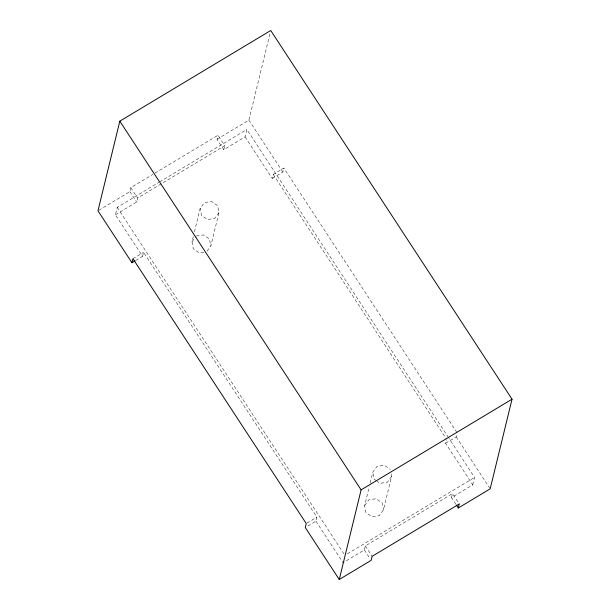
<?xml version="1.0" encoding="UTF-8"?>
<svg xmlns="http://www.w3.org/2000/svg" width="610" height="610" viewBox="0 0 610 610"><rect width="100%" height="100%" fill="white"/><g stroke="black" fill="none" stroke-linecap="round" stroke-linejoin="round"><path stroke-width="0.46" stroke-dasharray="3.05 2.29" d="M135.748 260.447L142.58 256.345L115.397 214.796L117.204 207.385L158.791 182.398M98.767 210.32L129.854 191.639L130.83 187.628L152.828 174.414M115.397 214.796L136.648 202.032L137.631 198.014L224.785 145.653L217.983 135.267L153.636 173.926M142.58 256.345L143.564 252.327L316.88 517.173L315.904 521.184L307.554 526.201M203.87 252.281L199.348 252.982L193.309 248.811L192.02 241.789L193.561 235.46M194.445 231.846L200.171 208.345L204.381 202.589L211.624 201.468L217.663 205.639L218.952 212.654L210.801 246.097L206.592 251.861M448.51 437.606L246.867 129.488L245.06 136.899L223.801 149.671L217.007 139.286L217.983 135.267M223.801 149.671L224.785 145.653M217.007 139.286L248.895 120.124L270.291 32.345M245.06 136.899L272.251 178.44L273.227 174.429L283.856 168.04L457.18 432.887M272.251 178.44L282.88 172.058L283.856 168.04M391.109 473.825L391.589 476.463L383.438 509.899L379.229 515.663L371.986 516.784L365.954 512.613L364.658 505.591L369.286 486.612M370.171 482.998L372.817 472.148L377.026 466.391L384.269 465.27L390.301 469.441M315.904 521.184L343.094 562.725L364.345 549.961L365.329 545.942L452.475 493.582L459.277 503.974M455.868 504.272L451.499 497.6L472.758 484.828L445.567 443.287L446.352 440.077M445.567 443.287L456.196 436.897L456.982 433.687M451.499 497.6L452.475 493.582M472.758 484.828L474.565 477.416L449.029 438.407M192.02 241.789L195.703 236.749M218.952 212.654L214.743 218.418L207.499 219.539L201.46 215.368L200.171 208.345M364.658 505.591L368.875 499.834L376.118 498.713L382.15 502.884L383.438 509.899M391.589 476.463L387.38 482.22L380.137 483.341L377.125 481.252M159.606 181.91L246.867 129.488M132.934 258.716L143.564 252.327M307.013 523.098L316.88 517.173M347.342 553.85L474.565 477.416M196.229 236.032L203.473 234.903L209.504 239.082L210.801 246.097M376.37 480.733L374.105 479.17L372.817 472.148M248.895 120.124L282.88 172.058M456.196 436.897L489.67 488.038M273.227 174.429L446.55 439.269M130.83 187.628L137.631 198.014M365.329 545.942L372.123 556.328M129.854 191.639L136.648 202.032M364.345 549.961L370.171 558.859M117.204 207.385L343.857 553.727"/><path stroke-width="0.91" d="M456.356 505.019L458.301 507.985L490.181 488.831L512.034 399.199L270.741 30.5L119.819 121.169L97.966 210.801L131.951 262.727L134.993 260.905M131.951 262.727L132.934 258.716L306.25 523.555L305.274 527.574L339.259 579.5L371.147 560.346L372.123 556.328L459.277 503.974L458.301 507.985M339.259 579.5L361.105 489.876L512.034 399.199M119.819 121.169L361.105 489.876"/></g></svg>
